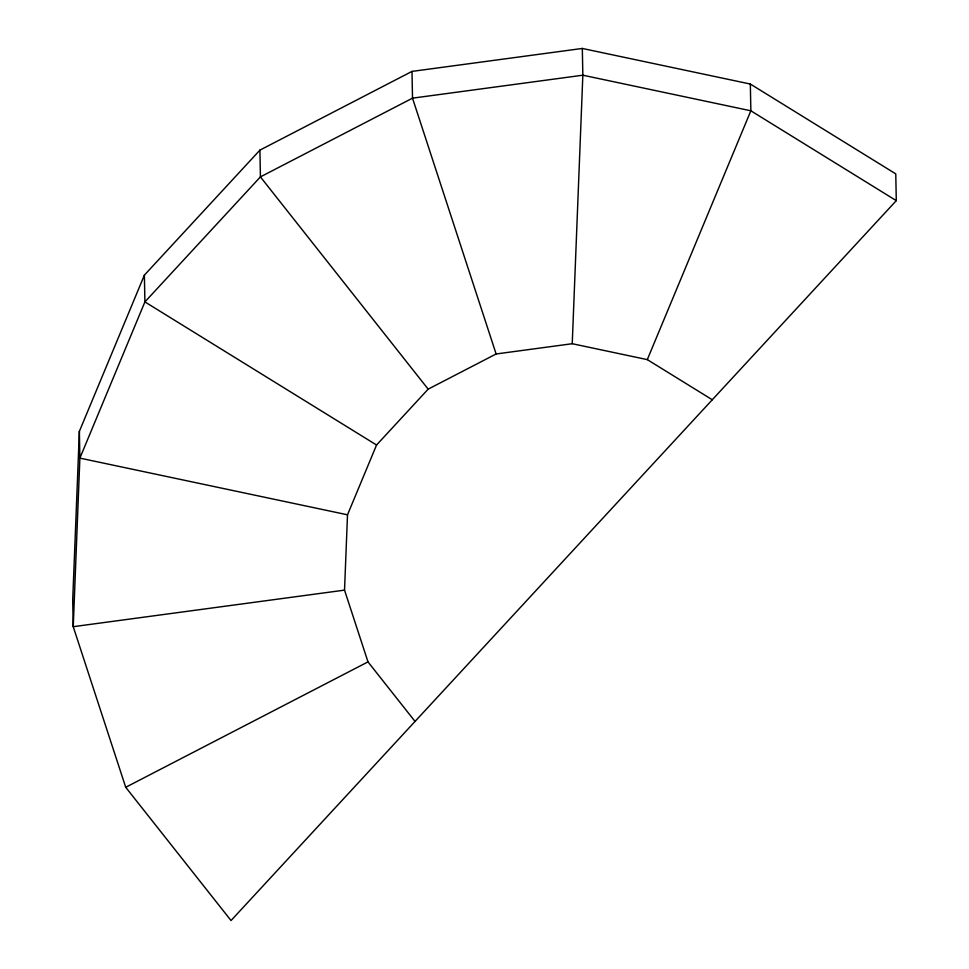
<?xml version="1.0" encoding="UTF-8"?>
<svg xmlns="http://www.w3.org/2000/svg" width="969" height="969" viewBox="0 0 969 969"><rect width="100%" height="100%" fill="white"/><g stroke="black" fill="none" stroke-linecap="round" stroke-linejoin="round"><path stroke-width="1.45" d="M79.373 431.362L72.711 599.932L73.232 626.689L125.716 787.288L231.034 920.55L896.289 200.644L895.768 173.875L750.333 84.037L582.321 48.45L411.995 71.403L259.91 150.134L144.381 275.148L79.373 431.362L79.882 458.119L73.232 626.689L344.528 590.133L367.99 661.888L415.035 721.42M344.528 590.133L347.508 514.805L376.553 445.013L428.165 389.15L496.128 353.976L572.231 343.716L647.304 359.62L712.276 399.761M572.231 343.716L582.841 75.207L582.321 48.45M647.304 359.62L750.854 110.793L750.333 84.037M125.716 787.288L367.99 661.888M347.508 514.805L79.882 458.119L144.902 301.904L260.419 176.891L412.515 98.16L582.841 75.207L750.854 110.793L896.289 200.644M376.553 445.013L144.902 301.904L144.381 275.148M428.165 389.15L260.419 176.891L259.91 150.134M496.128 353.976L412.515 98.16L411.995 71.403"/></g></svg>
